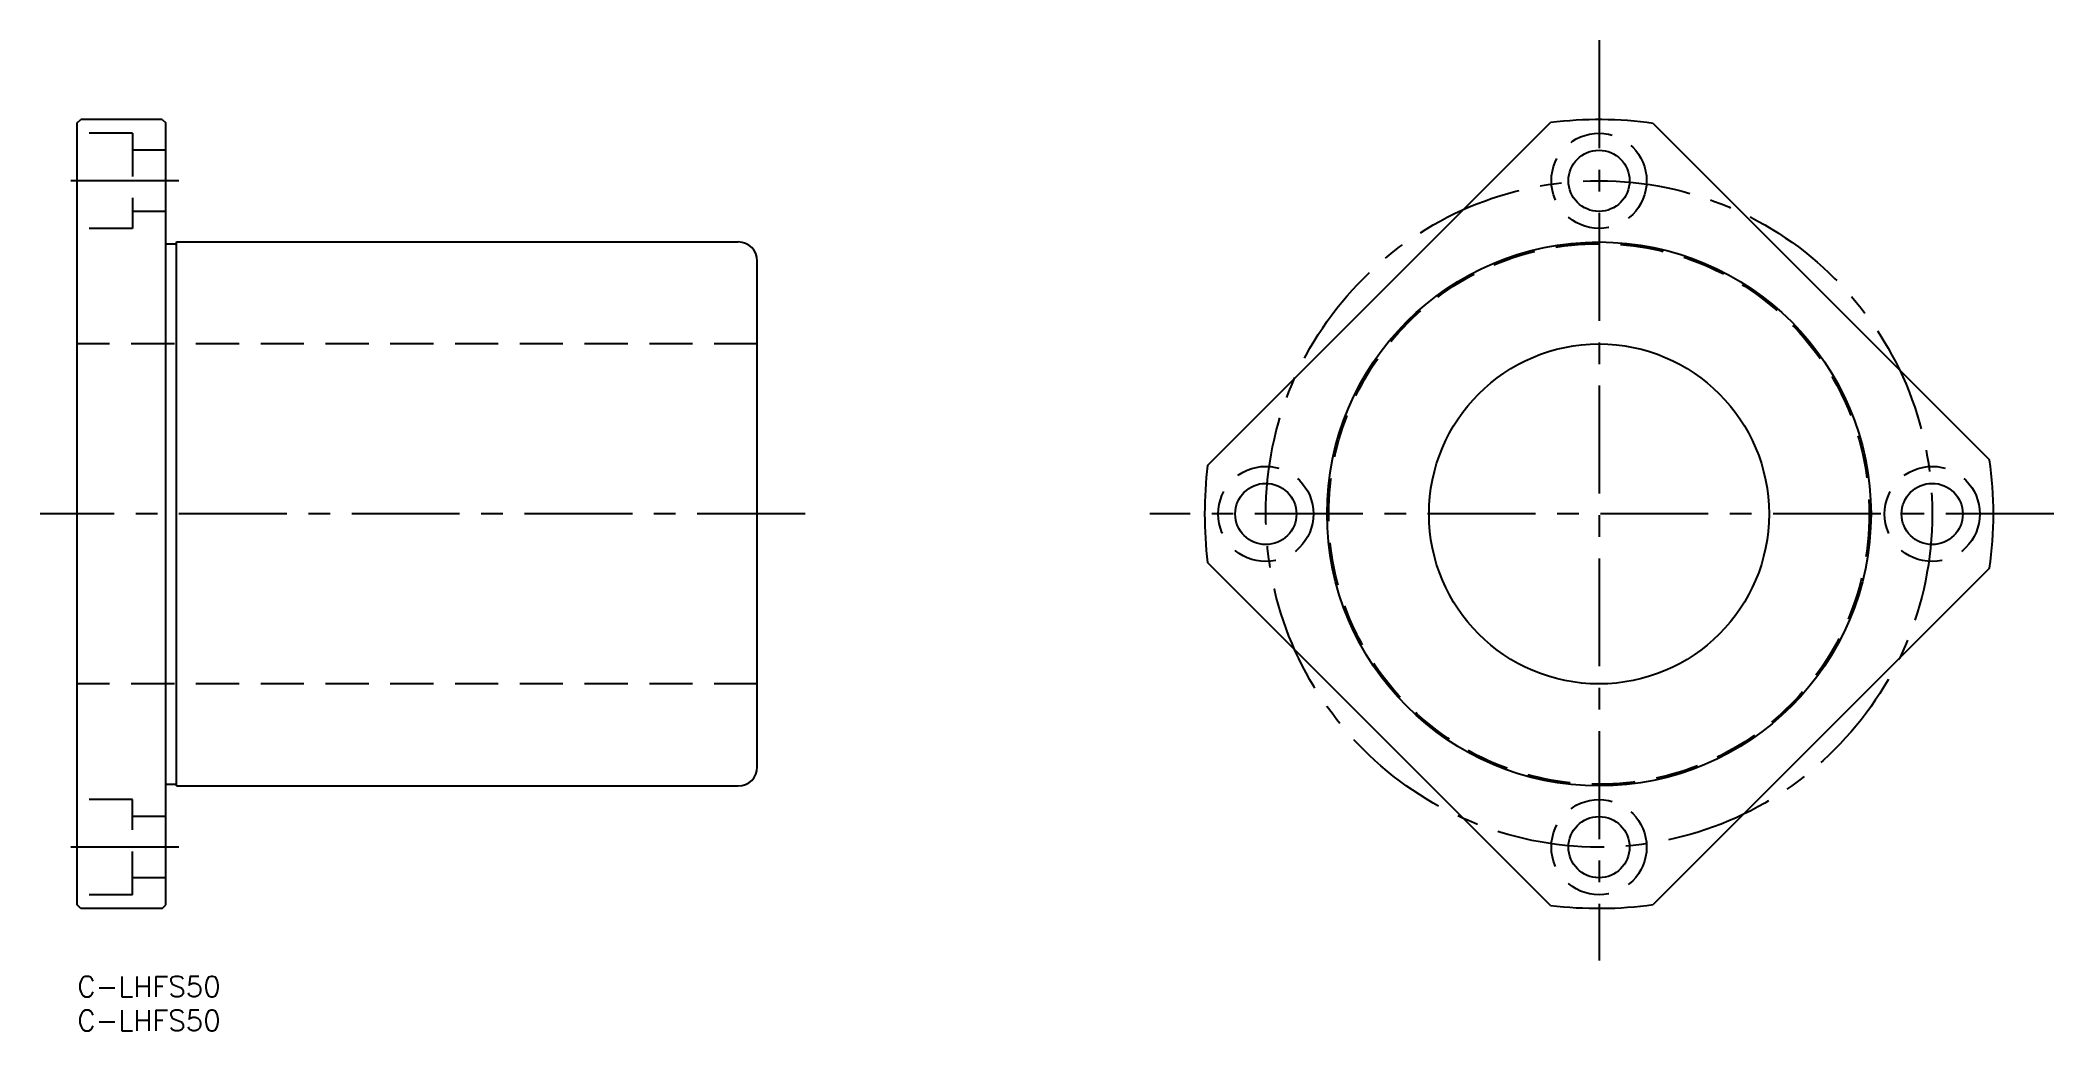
# Model space of a CAD drawing. Extents: x -5 to 291, y -8 to 138.
import ezdxf

# ---------------------------------------------------------------- set-up
doc = ezdxf.new("R2010")
doc.units = 0
doc.header["$LTSCALE"] = 0.5
doc.linetypes.add('CENTER', pattern=[50.8, 31.75, -6.35, 6.35, -6.35])
doc.linetypes.add('DASHED', pattern=[19.05, 12.7, -6.35])
for name, color, linetype in [('MSM_CENTER', 1, 'CENTER'), ('MSM_CONTINUOUS', 7, 'CONTINUOUS'), ('MSM_DASHED', 4, 'DASHED'), ('MSM_PART_NUMBER', 7, 'CONTINUOUS')]:
    doc.layers.add(name, color=color, linetype=linetype)
doc.styles.get("Standard").update_dxf_attribs({"font": 'txt.shx', "height": 3, "bigfont": 'bigfont.shx'})

# ---------------------------------------------------------------- blocks, each defined once
blk = doc.blocks.new('*U26')
at = {"layer": 'MSM_PART_NUMBER'}
blk.add_text('C-LHFS50', height=3, dxfattribs=at).set_placement((0, -3))
blk = doc.blocks.new('*U27')
at = {"layer": 'MSM_PART_NUMBER'}
blk.add_text('C-LHFS50', height=3, dxfattribs=at).set_placement((0, -8))

msp = doc.modelspace()

# ---------------------------------------------------------------- linework, layer by layer
at = {"layer": 'MSM_CENTER', "color": 1, "linetype": 'CENTER'}
msp.add_line((223.79, 137.67), (223.79, 2.33), dxfattribs=at)
at = {"layer": 'MSM_CENTER'}
for p, q in [((14.92, 117), (-2.65, 117)), ((107.03, 68), (-5.45, 68)), ((290.66, 68), (157.71, 68)), ((14.92, 19), (-3.44, 19))]:
    msp.add_line(p, q, dxfattribs=at)
msp.add_circle((223.79, 68), 49, dxfattribs=at)
at = {"layer": 'MSM_CONTINUOUS'}
for p, q in [((0, 125.5), (0.5, 126)), ((0, 10.5), (0, 125.5)), ((12.5, 126), (0.5, 126)), ((12.5, 126), (13, 125.5)), ((13, 10.5), (13, 125.5)), ((166.22, 75.13), (216.66, 125.56)), ((231.75, 125.45), (281.24, 75.97)), ((13, 107.75), (14.6, 107.75)), ((14.6, 108), (97.2, 108)), ((14.6, 28), (14.6, 108)), ((100, 30.8), (100, 105.2)), ((216.66, 10.44), (166.22, 60.87)), ((281.24, 60.03), (231.75, 10.55)), ((13, 28.25), (14.6, 28.25)), ((14.6, 28), (97.2, 28)), ((46.13, 28), (46.13, 28)), ((59.25, 28), (59.25, 28)), ((0.5, 10), (0, 10.5)), ((12.5, 10), (0.5, 10)), ((12.5, 10), (13, 10.5))]:
    msp.add_line(p, q, dxfattribs=at)
for centre, radius in [((223.79, 117), 4.5), ((223.79, 68), 40), ((223.79, 68), 25), ((174.79, 68), 4.5), ((272.79, 68), 4.5), ((223.79, 19), 4.5)]:
    msp.add_circle(centre, radius, dxfattribs=at)
for centre, radius, start, end in [((223.79, 68), 58, 82.1035, 97.0604), ((97.2, 105.2), 2.8, 0, 90), ((223.79, 68), 58, 172.9396, 187.0604), ((223.79, 68), 58, 352.1035, 7.8965), ((97.2, 30.8), 2.8, 270, 0), ((223.79, 68), 58, 262.9396, 277.8965)]:
    msp.add_arc(centre, radius, start, end, dxfattribs=at)
at = {"layer": 'MSM_DASHED'}
for p, q in [((8.1, 124), (0, 124)), ((8.1, 124), (8.1, 110)), ((13, 121.5), (8.1, 121.5)), ((8.1, 110), (0, 110)), ((13, 112.5), (8.1, 112.5)), ((100, 93), (0, 93)), ((100, 43), (0, 43)), ((8.1, 26), (0, 26)), ((8.1, 12), (8.1, 26)), ((13, 23.5), (8.1, 23.5)), ((8.1, 12), (0, 12)), ((13, 14.5), (8.1, 14.5))]:
    msp.add_line(p, q, dxfattribs=at)
for centre, radius in [((223.79, 117), 7), ((223.79, 68), 39.75), ((174.79, 68), 7), ((272.79, 68), 7), ((223.79, 19), 7)]:
    msp.add_circle(centre, radius, dxfattribs=at)

# ---------------------------------------------------------------- block references
at = {"layer": 'MSM_CONTINUOUS'}
for name in ['*U26', '*U27']:
    msp.add_blockref(name, (0, 0), dxfattribs=at)

doc.saveas('drawing.dxf')
